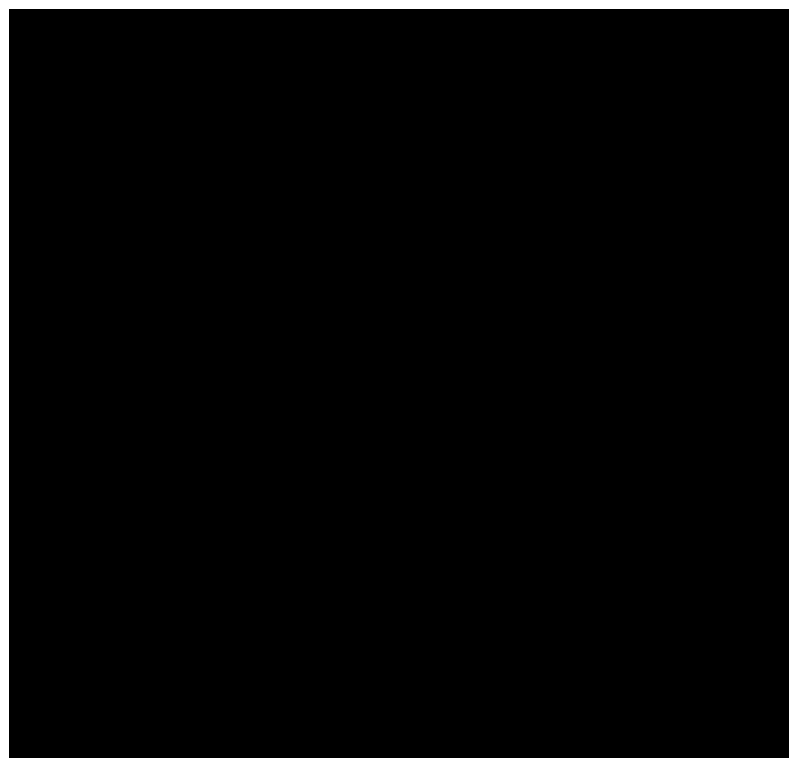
# Model space of a CAD drawing. Header units: metres. Extents: x 507649 to 509016, y 6966950 to 6967777.
# Drawn here: x 507824.06936 to 507824.08205, y 6967121.14441 to 6967121.15659 of the extents above; entities that cross this region are included whole.
import ezdxf

# ---------------------------------------------------------------- set-up
doc = ezdxf.new("R2010")
doc.units = ezdxf.units.M
doc.layers.add('A-FLOR', color=252, linetype='Continuous', lineweight=5)
for name, color, linetype in [('C_SWD_CATCHMENT', 142, 'Continuous'), ('c_swd_pipe_cl-Pit', 7, 'Continuous'), ('C_SWD_PIT_EX', 1, 'Continuous'), ('C_WIPEOUT', 7, 'Continuous'), ('KRB_BACK', 1, 'Continuous'), ('KRB_LIP', 6, 'Continuous'), ('STRINGS LIP', 60, 'Continuous'), ('XREF', 7, 'Continuous')]:
    doc.layers.add(name, color=color, linetype=linetype)

# ---------------------------------------------------------------- blocks, each defined once
blk = doc.blocks.new('25027_BNP_Skygate Play-Sheet - 000101 - SITE PLAN')
at = {"layer": 'A-FLOR'}
blk.add_open_spline([(-2377290.664, 4035145.228), (-2373268.126, 4036119.497), (-2369227.65, 4037019.505), (-2365171.847, 4037844.668)], degree=3, dxfattribs=at)
blk = doc.blocks.new('XE_ARCH')
at = {"xscale": 0.001, "yscale": 0.001, "zscale": 0.001, "rotation": 121.996}
blk.add_blockref('25027_BNP_Skygate Play-Sheet - 000101 - SITE PLAN', (509988.125849, 6971273.77017), dxfattribs=at)
blk = doc.blocks.new('XD_DESIGN_1')
at = {"layer": 'KRB_BACK'}
blk.add_lwpolyline([(507725.564061, 6967234.490835), (507725.975109, 6967233.804615), (507730.91476, 6967225.558153), (507734.187219, 6967220.325686), (507740.584432, 6967210.474131), (507742.858383, 6967207.1729), (507743.761491, 6967205.98054), (507744.552485, 6967204.98393), (507745.840495, 6967203.447577), (507747.330218, 6967201.79072), (507760.70762, 6967187.438829), (507775.88722, 6967171.455412), (507776.506974, 6967170.80284), (507791.255684, 6967155.27313), (507799.725145, 6967146.355179, 0.003151), (507809.340636, 6967136.230511), (507817.977023, 6967127.142645), (507823.745897, 6967121.271981, 0.029446), (507824.385889, 6967120.638129, 0.01055), (507828.280027, 6967116.834812, 0.01055), (507832.247749, 6967113.119927), (507839.771803, 6967106.527804), (507846.135312, 6967100.952732)], format="xyb", dxfattribs=at)
at = {"layer": 'KRB_LIP'}
blk.add_lwpolyline([(507725.641309, 6967234.653778), (507726.103789, 6967233.881695), (507731.0427, 6967225.636469), (507734.313718, 6967220.406306), (507740.710462, 6967210.555473), (507743.879394, 6967206.076623), (507744.669245, 6967205.075836), (507745.957699, 6967203.544473), (507747.439928, 6967201.893012), (507760.816868, 6967187.541617), (507775.995986, 6967171.558708), (507776.615739, 6967170.906136), (507791.36445, 6967155.376426), (507802.562999, 6967143.58487), (507809.449386, 6967136.333823), (507818.102373, 6967127.228489), (507823.852171, 6967121.377843), (507824.491633, 6967120.744516), (507828.390152, 6967116.927584), (507832.355155, 6967113.224957), (507846.23185, 6967101.067579)], dxfattribs=at)
at = {"layer": 'STRINGS LIP', "color": 60, "linetype": 'Continuous', "lineweight": -3}
blk.add_polyline3d([(507846.23185, 6967101.067579, 4.97665), (507832.355155, 6967113.224957, 4.884405), (507831.354943, 6967114.146648, 4.877604), (507830.359611, 6967115.073607, 4.870804), (507829.369186, 6967116.005807, 4.864003), (507828.383696, 6967116.943223, 4.857203), (507827.403169, 6967117.885828, 4.850402), (507826.427631, 6967118.833596, 4.843601), (507825.45711, 6967119.786501, 4.836801), (507824.491633, 6967120.744516, 4.83), (507823.852171, 6967121.377843, 4.83), (507818.102373, 6967127.228489, 4.87559), (507809.449386, 6967136.333823, 4.938395), (507802.562999, 6967143.58487, 4.988395), (507791.36445, 6967155.376426, 4.907086), (507776.615739, 6967170.906136, 4.8), (507775.995986, 6967171.558708, 4.8), (507760.816868, 6967187.541617, 4.911054)], dxfattribs=at)
blk = doc.blocks.new('XD_SWD CATCHMENTS_1')
at = {"layer": 'C_SWD_CATCHMENT', "const_width": 0.5}
blk.add_lwpolyline([(507800.516822, 6967145.52158), (507805.337292, 6967140.445847), (507809.340653, 6967136.230493), (507817.995389, 6967127.123349), (507824.40159, 6967120.622468), (507832.256309, 6967113.112132), (507839.922662, 6967106.571941), (507843.641238, 6967111.618971), (507847.340333, 6967116.189298), (507816.162194, 6967141.397836), (507817.350118, 6967142.865997), (507807.492649, 6967152.367435), (507800.516822, 6967145.52158)], close=True, dxfattribs=at)
blk = doc.blocks.new('*U134')
blk.add_lwpolyline([(-0.6, 0.6), (0.6, 0.6), (0.6, -0.6), (-0.6, -0.6)], close=True)
blk = doc.blocks.new('NE_SWD 900x900 PIT')
blk.add_wipeout([(-0.5, -0.5), (0.5, -0.5), (0.5, 0.5), (-0.5, 0.5)])
at = {"layer": 'C_SWD_PIT_EX'}
blk.add_blockref('*U134', (0, 0), dxfattribs=at)
blk = doc.blocks.new('XD_SWD_1')
at = {"layer": 'c_swd_pipe_cl-Pit', "rotation": 315.276171586046}
blk.add_blockref('NE_SWD 900x900 PIT', (507824.594116, 6967121.487484, 4.83), dxfattribs=at)

msp = doc.modelspace()

# ---------------------------------------------------------------- wipeouts: each hides what was drawn before it
msp.add_wipeout([(507723.801084, 6967241.808797), (507736.903835, 6967250.005863), (507760.736691, 6967264.908847), (507764.668383, 6967265.965171), (507815.213307, 6967293.859537), (507837.491319, 6967302.374527), (507839.85621, 6967300.276138), (507840.896056, 6967298.799807), (507842.065731, 6967296.590816), (507838.872405, 6967292.808008), (507837.564491, 6967289.75055), (507837.011001, 6967286.383667), (507836.28143, 6967278.328948), (507836.997113, 6967265.972533), (507843.106672, 6967257.95629), (507857.847749, 6967234.386186), (507868.330704, 6967217.506185), (507880.293656, 6967198.56358), (507889.541469, 6967183.512471), (507900.242353, 6967166.474859), (507910.840863, 6967149.643963), (507913.311552, 6967147.539454), (507914.12603, 6967146.221787), (507912.841019, 6967145.39437), (507912.438426, 6967143.459454), (507911.537386, 6967137.386497), (507916.135819, 6967130.337356), (507919.214772, 6967125.409235), (507922.187676, 6967124.484655), (507928.053982, 6967123.686786), (507927.787119, 6967121.725811), (507927.763475, 6967120.698571), (507927.928782, 6967120.067998), (507928.089847, 6967119.322787), (507928.489889, 6967118.496805), (507930.348346, 6967115.516262), (507935.395466, 6967107.452438), (507936.360063, 6967105.624156), (507936.706595, 6967104.696101), (507936.928377, 6967103.657234), (507937.108573, 6967102.673774), (507937.16402, 6967101.64876), (507937.167449, 6967100.896598), (507937.167449, 6967100.126467), (507936.957265, 6967099.13755), (507936.633391, 6967098.169538), (507936.642462, 6967097.705554), (507936.010419, 6967096.229076), (507934.973236, 6967094.477826), (507929.092649, 6967087.252304), (507926.762325, 6967084.378006), (507923.376836, 6967080.302496), (507921.708071, 6967078.210806), (507915.396098, 6967070.4518), (507914.664614, 6967069.462859), (507914.151025, 6967068.890896), (507913.145244, 6967067.757459), (507911.626815, 6967066.425692), (507910.371884, 6967065.576327), (507908.571175, 6967064.661626), (507906.658582, 6967064.012614), (507905.672438, 6967063.792092), (507903.665577, 6967063.564635), (507902.150342, 6967063.583034), (507900.645764, 6967063.763364), (507899.169098, 6967064.103556), (507898.188789, 6967064.3683), (507897.72946, 6967064.606529), (507892.082507, 6967067.689255), (507875.813009, 6967077.913072), (507861.168911, 6967088.983564), (507846.137701, 6967100.950805), (507841.012596, 6967105.440745), (507839.922662, 6967106.571941), (507832.256309, 6967113.112132), (507824.40159, 6967120.622468), (507817.995389, 6967127.123349), (507809.340653, 6967136.230493), (507805.337292, 6967140.445847), (507800.516822, 6967145.52158), (507791.255684, 6967155.27313), (507776.506974, 6967170.80284), (507760.708103, 6967187.438321), (507754.439602, 6967194.163447), (507747.330202, 6967201.790737), (507740.584206, 6967210.474482), (507730.915524, 6967225.556931), (507725.564061, 6967234.490835), (507724.563354, 6967241.368842)]).dxf.layer = 'C_WIPEOUT'

# ---------------------------------------------------------------- next in the draw order: block references
at = {"layer": 'XREF'}
msp.add_blockref('XE_ARCH', (0, 0), dxfattribs=at)

# ---------------------------------------------------------------- next in the draw order: block references
msp.add_blockref('XD_DESIGN_1', (0, 0), dxfattribs=at)

# ---------------------------------------------------------------- next in the draw order: block references
msp.add_blockref('XD_SWD CATCHMENTS_1', (0, 0), dxfattribs=at)

# ---------------------------------------------------------------- next in the draw order: block references
msp.add_blockref('XD_SWD_1', (0, 0), dxfattribs=at)

doc.saveas('drawing.dxf')
